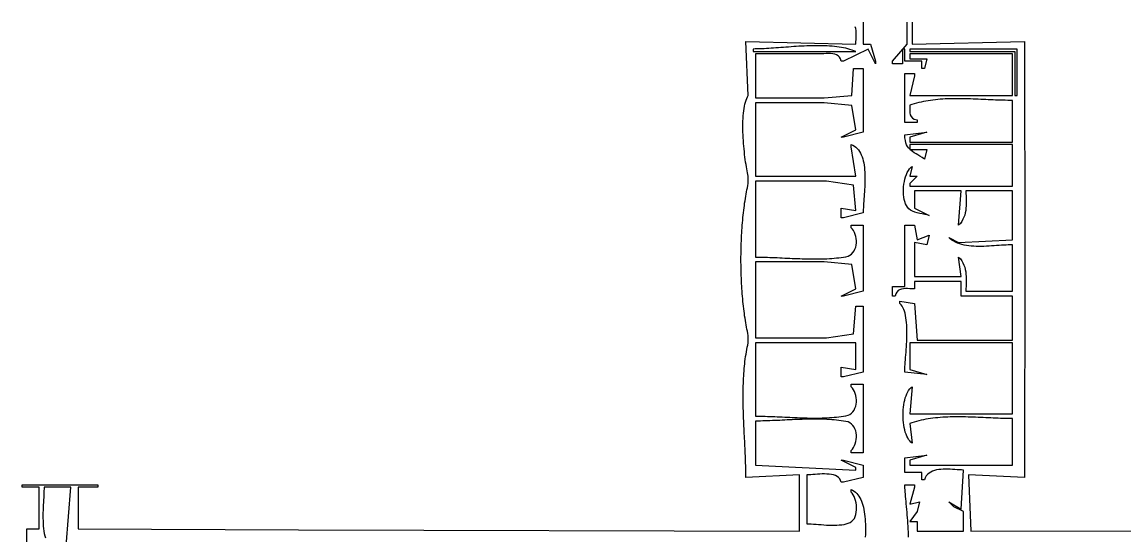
# Model space of a CAD drawing. Header units: metres. Extents: x 159 to 1083, y 118 to 729.
# Drawn here: x 274 to 725, y 519.1 to 729 of the extents above; entities that cross this region are included whole.
import ezdxf

# ---------------------------------------------------------------- set-up
doc = ezdxf.new("R2010")
doc.units = ezdxf.units.M

msp = doc.modelspace()

# ---------------------------------------------------------------- linework, layer by layer
for p, q in [((614.9221, 726.3373), (614.6519, 727.0748)), ((615.0813, 725.5276), (614.9221, 726.3373)), ((618, 729), (618, 720)), ((636, 720), (636, 729)), ((638, 729), (638, 720)), ((615.0215, 720.9253), (615.0706, 721.8691)), ((615.0706, 721.8691), (615.1242, 722.8164)), ((615.1527, 724.6608), (615.0813, 725.5276)), ((615.1242, 722.8164), (615.1593, 723.752)), ((615.1593, 723.752), (615.1527, 724.6608)), ((571, 699), (570, 721)), ((570, 721), (615, 720)), ((573.8455, 718.0057), (573, 718)), ((573, 718), (573, 717)), ((574.7129, 718.0222), (573.8455, 718.0057)), ((575.6011, 718.0487), (574.7129, 718.0222)), ((576.5089, 718.0842), (575.6011, 718.0487)), ((577.4351, 718.1278), (576.5089, 718.0842)), ((578.3787, 718.1787), (577.4351, 718.1278)), ((579.3384, 718.236), (578.3787, 718.1787)), ((580.3131, 718.2987), (579.3384, 718.236)), ((581.3017, 718.366), (580.3131, 718.2987)), ((582.3031, 718.437), (581.3017, 718.366)), ((583.316, 718.5107), (582.3031, 718.437)), ((584.3394, 718.5864), (583.316, 718.5107)), ((585.3721, 718.6631), (584.3394, 718.5864)), ((586.4129, 718.7398), (585.3721, 718.6631)), ((587.4607, 718.8158), (586.4129, 718.7398)), ((588.5145, 718.8901), (587.4607, 718.8158)), ((589.5729, 718.9619), (588.5145, 718.8901)), ((590.6349, 719.0301), (589.5729, 718.9619)), ((591.6993, 719.0941), (590.6349, 719.0301)), ((592.765, 719.1527), (591.6993, 719.0941)), ((593.8309, 719.2053), (592.765, 719.1527)), ((594.8958, 719.2508), (593.8309, 719.2053)), ((595.9585, 719.2883), (594.8958, 719.2508)), ((597.0179, 719.3171), (595.9585, 719.2883)), ((598.0729, 719.3361), (597.0179, 719.3171)), ((599.1224, 719.3446), (598.0729, 719.3361)), ((600.1651, 719.3415), (599.1224, 719.3446)), ((601.1999, 719.326), (600.1651, 719.3415)), ((602.2257, 719.2973), (601.1999, 719.326)), ((603.2414, 719.2544), (602.2257, 719.2973)), ((604.2457, 719.1964), (603.2414, 719.2544)), ((605.2376, 719.1224), (604.2457, 719.1964)), ((606.216, 719.0316), (605.2376, 719.1224)), ((607.1795, 718.9231), (606.216, 719.0316)), ((608.1273, 718.7958), (607.1795, 718.9231)), ((609.0579, 718.6491), (608.1273, 718.7958)), ((609.9705, 718.4819), (609.0579, 718.6491)), ((610.8637, 718.2935), (609.9705, 718.4819)), ((620, 718), (610, 713)), ((611.7364, 718.0828), (610.8637, 718.2935)), ((612.5876, 717.8489), (611.7364, 718.0828)), ((613.416, 717.5911), (612.5876, 717.8489)), ((614.2205, 717.3084), (613.416, 717.5911)), ((615, 717), (614.2205, 717.3084)), ((615, 720), (615.0215, 720.9253)), ((618, 720), (621, 720)), ((623, 712), (620, 718)), ((621, 720), (623, 713)), ((630, 713), (636, 720)), ((635, 718), (634, 718)), ((634, 718), (634, 712)), ((635, 713), (635, 718)), ((637, 718), (637, 717)), ((681, 718), (637, 718)), ((638, 720), (684, 721)), ((681, 699), (681, 718)), ((684, 721), (684.0895, 632)), ((573, 717), (615, 717)), ((600, 716), (574, 716)), ((574, 716), (574, 698)), ((600.9274, 716.0215), (600, 716)), ((601.8726, 716.0708), (600.9274, 716.0215)), ((602.8206, 716.1248), (601.8726, 716.0708)), ((603.7564, 716.1602), (602.8206, 716.1248)), ((604.6649, 716.1539), (603.7564, 716.1602)), ((605.5311, 716.0828), (604.6649, 716.1539)), ((606.34, 715.9238), (605.5311, 716.0828)), ((607.0767, 715.6537), (606.34, 715.9238)), ((607.726, 715.2494), (607.0767, 715.6537)), ((608.273, 714.6878), (607.726, 715.2494)), ((608.7026, 713.9457), (608.273, 714.6878)), ((609, 713), (608.7026, 713.9457)), ((610, 713), (609, 713)), ((623, 713), (623, 712)), ((630, 712), (630, 713)), ((642, 713), (635, 713)), ((637, 717), (680, 717)), ((679, 716), (637, 716)), ((637, 716), (637, 714)), ((637, 714), (644, 714)), ((642, 710), (642, 713)), ((644, 714), (643, 710)), ((679, 699), (679, 716)), ((680, 717), (680, 699)), ((613.3966, 699.0278), (614, 710)), ((614, 710), (618, 710)), ((618, 710), (618, 684)), ((634, 712), (630, 712)), ((643, 710), (642, 710)), ((635, 688), (635, 708)), ((635, 708), (639, 708)), ((639, 707), (637, 699)), ((639, 708), (639, 707)), ((569.2654, 693.6977), (569.429, 694.6119)), ((569.429, 694.6119), (569.6189, 695.4803)), ((569.6189, 695.4803), (569.8362, 696.2991)), ((569.8362, 696.2991), (570.0819, 697.0644)), ((570.0819, 697.0644), (570.3571, 697.7722)), ((570.3571, 697.7722), (570.6627, 698.4187)), ((570.6627, 698.4187), (571, 699)), ((574, 698), (602, 698)), ((602, 696), (574, 696)), ((574, 696), (574, 666)), ((602, 698), (613.3966, 699.0278)), ((613.3966, 694.9722), (602, 696)), ((615, 685), (613.3966, 694.9722)), ((637, 695), (636.9932, 693.855)), ((637, 699), (679, 699)), ((637.9059, 695.3097), (637, 695)), ((638.8233, 695.5964), (637.9059, 695.3097)), ((639.7515, 695.8608), (638.8233, 695.5964)), ((640.69, 696.1037), (639.7515, 695.8608)), ((641.6383, 696.3258), (640.69, 696.1037)), ((642.596, 696.528), (641.6383, 696.3258)), ((643.5624, 696.711), (642.596, 696.528)), ((644.5372, 696.8755), (643.5624, 696.711)), ((645.5198, 697.0224), (644.5372, 696.8755)), ((646.5097, 697.1524), (645.5198, 697.0224)), ((647.5063, 697.2663), (646.5097, 697.1524)), ((648.5092, 697.3649), (647.5063, 697.2663)), ((649.5179, 697.4488), (648.5092, 697.3649)), ((650.5319, 697.519), (649.5179, 697.4488)), ((651.5506, 697.5761), (650.5319, 697.519)), ((652.5736, 697.6209), (651.5506, 697.5761)), ((653.6003, 697.6542), (652.5736, 697.6209)), ((654.6302, 697.6768), (653.6003, 697.6542)), ((655.6629, 697.6894), (654.6302, 697.6768)), ((656.6978, 697.6929), (655.6629, 697.6894)), ((657.7344, 697.6879), (656.6978, 697.6929)), ((658.7722, 697.6752), (657.7344, 697.6879)), ((659.8107, 697.6557), (658.7722, 697.6752)), ((660.8494, 697.63), (659.8107, 697.6557)), ((661.8877, 697.599), (660.8494, 697.63)), ((662.9253, 697.5635), (661.8877, 697.599)), ((663.9615, 697.5241), (662.9253, 697.5635)), ((664.9959, 697.4817), (663.9615, 697.5241)), ((666.0279, 697.437), (664.9959, 697.4817)), ((667.0571, 697.3908), (666.0279, 697.437)), ((668.0829, 697.3439), (667.0571, 697.3908)), ((669.1048, 697.297), (668.0829, 697.3439)), ((670.1224, 697.251), (669.1048, 697.297)), ((671.1351, 697.2065), (670.1224, 697.251)), ((672.1424, 697.1644), (671.1351, 697.2065)), ((673.1438, 697.1254), (672.1424, 697.1644)), ((674.1388, 697.0903), (673.1438, 697.1254)), ((675.1269, 697.0598), (674.1388, 697.0903)), ((676.1075, 697.0348), (675.1269, 697.0598)), ((677.0803, 697.0159), (676.1075, 697.0348)), ((678.0446, 697.0041), (677.0803, 697.0159)), ((679, 697), (678.0446, 697.0041)), ((679, 680), (679, 697)), ((680, 699), (681, 699)), ((568.8536, 689.662), (568.9223, 690.72)), ((568.9223, 690.72), (569.0131, 691.7479)), ((569.0131, 691.7479), (569.1271, 692.7418)), ((569.1271, 692.7418), (569.2654, 693.6977)), ((636.9932, 693.855), (636.9959, 692.8175)), ((636.9959, 692.8175), (637.0579, 691.8901)), ((637.0579, 691.8901), (637.229, 691.0756)), ((637.229, 691.0756), (637.5589, 690.3766)), ((637.5589, 690.3766), (638.0975, 689.7959)), ((568.7703, 686.3465), (568.7787, 687.4713)), ((568.78, 685.2071), (568.7703, 686.3465)), ((568.7787, 687.4713), (568.8061, 688.5778)), ((568.8061, 688.5778), (568.8536, 689.662)), ((640, 688), (635, 688)), ((638.0975, 689.7959), (638.8946, 689.3361)), ((638.8946, 689.3361), (640, 689)), ((640, 689), (640, 688)), ((568.8066, 684.0571), (568.78, 685.2071)), ((568.8491, 682.9005), (568.8066, 684.0571)), ((568.9065, 681.7411), (568.8491, 682.9005)), ((568.9778, 680.5829), (568.9065, 681.7411)), ((609, 682), (615, 685)), ((610, 682), (609, 682)), ((618, 684), (610, 682)), ((635, 683), (644, 684)), ((635.081, 681.7545), (635, 683)), ((635.2362, 680.6695), (635.081, 681.7545)), ((644, 684), (637, 682)), ((637, 682), (637, 680)), ((569.0618, 679.4296), (568.9778, 680.5829)), ((569.1577, 678.2854), (569.0618, 679.4296)), ((569.2642, 677.1539), (569.1577, 678.2854)), ((569.3804, 676.0392), (569.2642, 677.1539)), ((613, 678), (613, 679)), ((613, 679), (613.7207, 678.6876)), ((615, 666), (613, 678)), ((613.7207, 678.6876), (614.3813, 678.3057)), ((614.3813, 678.3057), (614.9842, 677.8578)), ((614.9842, 677.8578), (615.5318, 677.3475)), ((615.5318, 677.3475), (616.0264, 676.7785)), ((616.0264, 676.7785), (616.4704, 676.1544)), ((635.4631, 679.727), (635.2362, 680.6695)), ((635.7598, 678.9092), (635.4631, 679.727)), ((636.1239, 678.1979), (635.7598, 678.9092)), ((636.5534, 677.5754), (636.1239, 678.1979)), ((637.046, 677.0235), (636.5534, 677.5754)), ((637, 680), (679, 680)), ((679, 679), (637, 679)), ((637, 679), (637, 677)), ((637, 677), (644, 677)), ((637.5996, 676.5245), (637.046, 677.0235)), ((644, 677), (643, 673)), ((679, 662), (679, 679)), ((569.5053, 674.9452), (569.3804, 676.0392)), ((569.6378, 673.8757), (569.5053, 674.9452)), ((569.7768, 672.8347), (569.6378, 673.8757)), ((569.9213, 671.8261), (569.7768, 672.8347)), ((616.4704, 676.1544), (616.8662, 675.4787)), ((616.8662, 675.4787), (617.2161, 674.7552)), ((617.2161, 674.7552), (617.5225, 673.9875)), ((617.5225, 673.9875), (617.7879, 673.1791)), ((617.7879, 673.1791), (618.0145, 672.3337)), ((618.0145, 672.3337), (618.2048, 671.4548)), ((638.212, 676.0602), (637.5996, 676.5245)), ((638.8811, 675.6128), (638.212, 676.0602)), ((639.6046, 675.1642), (638.8811, 675.6128)), ((640.3804, 674.6966), (639.6046, 675.1642)), ((641.2064, 674.192), (640.3804, 674.6966)), ((642.0803, 673.6325), (641.2064, 674.192)), ((643, 673), (642.0803, 673.6325)), ((570.0703, 670.8537), (569.9213, 671.8261)), ((570.2227, 669.9216), (570.0703, 670.8537)), ((570.3776, 669.0334), (570.2227, 669.9216)), ((570.5337, 668.1933), (570.3776, 669.0334)), ((570.6902, 667.4051), (570.5337, 668.1933)), ((618.2048, 671.4548), (618.3611, 670.5463)), ((618.3611, 670.5463), (618.4858, 669.6115)), ((618.4858, 669.6115), (618.5813, 668.6542)), ((618.5813, 668.6542), (618.6499, 667.6781)), ((618.6499, 667.6781), (618.6941, 666.6866)), ((635.6507, 666.7347), (636.0284, 667.5761)), ((636.0284, 667.5761), (636.4536, 668.3357)), ((636.4536, 668.3357), (636.9248, 669.0011)), ((636.9248, 669.0011), (637.4407, 669.56)), ((638, 670), (637, 666)), ((637.4407, 669.56), (638, 670)), ((570.846, 666.6727), (570.6902, 667.4051)), ((571, 666), (570.846, 666.6727)), ((571, 663), (571, 666)), ((574, 666), (615, 666)), ((603, 664), (574, 664)), ((574, 664), (574, 633)), ((613.9722, 662.3966), (603, 664)), ((618.7034, 663.6566), (618.6734, 662.6402)), ((618.6941, 666.6866), (618.7161, 665.6834)), ((618.7184, 664.6722), (618.7034, 663.6566)), ((618.7161, 665.6834), (618.7184, 664.6722)), ((634.6411, 662.8), (634.8156, 663.8443)), ((634.8156, 663.8443), (635.0429, 664.8564)), ((635.0429, 664.8564), (635.3217, 665.824)), ((635.3217, 665.824), (635.6507, 666.7347)), ((637, 666), (640, 666)), ((640, 666), (637, 663)), ((569.9521, 657.8208), (570.1111, 658.7241)), ((570.1111, 658.7241), (570.2764, 659.6121)), ((570.2764, 659.6121), (570.4479, 660.4843)), ((570.4479, 660.4843), (570.6257, 661.34)), ((570.6257, 661.34), (570.8097, 662.1788)), ((570.8097, 662.1788), (571, 663)), ((615, 652), (613.9722, 662.3966)), ((618.4509, 658.6387), (618.3816, 657.6725)), ((618.5171, 659.6222), (618.4509, 658.6387)), ((618.5779, 660.6193), (618.5171, 659.6222)), ((618.6307, 661.6265), (618.5779, 660.6193)), ((618.6734, 662.6402), (618.6307, 661.6265)), ((634.4488, 659.5987), (634.4564, 660.6648)), ((634.4995, 658.55), (634.4488, 659.5987)), ((634.4564, 660.6648), (634.5209, 661.7361)), ((634.61, 657.5313), (634.4995, 658.55)), ((634.5209, 661.7361), (634.6411, 662.8)), ((637, 663), (637, 662)), ((637, 662), (679, 662)), ((658, 660), (639, 660)), ((639, 660), (639, 653)), ((657, 646), (658, 660)), ((679, 660), (660, 660)), ((660, 660), (660.01, 658.9765)), ((660.01, 658.9765), (660.0334, 657.9563)), ((679, 640), (679, 660)), ((569.2504, 653.0964), (569.3782, 654.0671)), ((569.3782, 654.0671), (569.5123, 655.0255)), ((569.5123, 655.0255), (569.6527, 655.9709)), ((569.6527, 655.9709), (569.7992, 656.9029)), ((569.7992, 656.9029), (569.9521, 657.8208)), ((618.1207, 654.0531), (618.0714, 653.2276)), ((618.1787, 654.9139), (618.1207, 654.0531)), ((618.2431, 655.8065), (618.1787, 654.9139)), ((618.3115, 656.7272), (618.2431, 655.8065)), ((618.3816, 657.6725), (618.3115, 656.7272)), ((634.7815, 656.5549), (634.61, 657.5313)), ((635.0155, 655.6333), (634.7815, 656.5549)), ((635.3133, 654.7788), (635.0155, 655.6333)), ((635.6763, 654.0039), (635.3133, 654.7788)), ((636.1058, 653.3209), (635.6763, 654.0039)), ((660.0334, 657.9563), (660.0602, 656.9416)), ((660.0602, 656.9416), (660.0804, 655.9347)), ((660.0839, 654.9377), (660.0607, 653.9529)), ((660.0804, 655.9347), (660.0839, 654.9377)), ((568.8013, 649.1023), (568.9042, 650.1163)), ((568.9042, 650.1163), (569.0133, 651.1205)), ((569.0133, 651.1205), (569.1287, 652.114)), ((569.1287, 652.114), (569.2504, 653.0964)), ((609, 649), (609, 653)), ((609, 653), (615, 652)), ((618, 651), (610, 649)), ((618.0087, 651.6975), (618, 651)), ((618.0333, 652.4412), (618.0087, 651.6975)), ((618.0714, 653.2276), (618.0333, 652.4412)), ((636.6033, 652.7423), (636.1058, 653.3209)), ((637.3312, 652.1591), (636.6034, 652.7423)), ((638.1707, 651.6977), (637.3312, 652.1591)), ((639.0959, 651.3359), (638.1707, 651.6977)), ((639, 653), (645, 650)), ((640.0809, 651.0511), (639.0959, 651.3359)), ((641.1001, 650.821), (640.0809, 651.0511)), ((642.1274, 650.6233), (641.1001, 650.821)), ((643.137, 650.4354), (642.1274, 650.6233)), ((644.1032, 650.2351), (643.137, 650.4354)), ((645, 650), (644.1032, 650.2351)), ((659.5011, 650.179), (659.1944, 649.288)), ((659.7311, 651.0932), (659.5011, 650.179)), ((659.8943, 652.0284), (659.7311, 651.0932)), ((660.0009, 652.9824), (659.8943, 652.0284)), ((660.0607, 653.9529), (660.0009, 652.9824)), ((568.452, 644.958), (568.5299, 646.0061)), ((568.5299, 646.0061), (568.6141, 647.0466)), ((568.6141, 647.0466), (568.7046, 648.0788)), ((568.7046, 648.0788), (568.8013, 649.1023)), ((610, 649), (609, 649)), ((613, 645), (613, 646)), ((613, 646), (618, 646)), ((613.5486, 644.4373), (613, 645)), ((618, 646), (618, 619)), ((635, 621), (635, 646)), ((635, 646), (639, 646)), ((639, 646), (640, 640)), ((657.7137, 646.7762), (657, 646)), ((658.3107, 647.5844), (657.7137, 646.7762)), ((658.8009, 648.4224), (658.3107, 647.5844)), ((659.1944, 649.288), (658.8009, 648.4224)), ((568.1557, 639.6238), (568.2025, 640.7012)), ((568.2025, 640.7012), (568.2555, 641.7739)), ((568.2555, 641.7739), (568.3147, 642.8413)), ((568.3147, 642.8413), (568.3802, 643.9029)), ((568.3802, 643.9029), (568.452, 644.958)), ((614.0225, 643.7824), (613.5486, 644.4373)), ((614.4201, 643.0503), (614.0225, 643.7824)), ((614.7394, 642.2561), (614.4201, 643.0503)), ((614.9787, 641.4149), (614.7394, 642.2561)), ((615.136, 640.5418), (614.9787, 641.4149)), ((615.2096, 639.6518), (615.136, 640.5418)), ((640, 640), (645, 642)), ((645, 642), (644, 638)), ((653.6183, 640.4185), (653, 641)), ((653, 641), (657, 639)), ((568.0309, 635.279), (568.0528, 636.3693)), ((568.0528, 636.3693), (568.0808, 637.4573)), ((568.0808, 637.4573), (568.1151, 638.5423)), ((568.1151, 638.5423), (568.1557, 639.6238)), ((614.2584, 635.4782), (614.6306, 636.2259)), ((614.6306, 636.2259), (614.9101, 637.0321)), ((614.9101, 637.0321), (615.0985, 637.8819)), ((615.0985, 637.8819), (615.1977, 638.7602)), ((615.1977, 638.7602), (615.2096, 639.6518)), ((644, 638), (639, 639)), ((639, 639), (639, 625)), ((654.2902, 639.8987), (653.6183, 640.4185)), ((655.0122, 639.4374), (654.2902, 639.8987)), ((655.7808, 639.0316), (655.0122, 639.4374)), ((656.5923, 638.6783), (655.7808, 639.0316)), ((657.4434, 638.3743), (656.5923, 638.6783)), ((657, 639), (679, 640)), ((658.3303, 638.1166), (657.4434, 638.3743)), ((659.2497, 637.9023), (658.3303, 638.1166)), ((660.1979, 637.7281), (659.2497, 637.9023)), ((661.1715, 637.5911), (660.1979, 637.7281)), ((662.1669, 637.4882), (661.1715, 637.5911)), ((663.1805, 637.4164), (662.1669, 637.4882)), ((664.2089, 637.3725), (663.1805, 637.4164)), ((665.2485, 637.3537), (664.2089, 637.3725)), ((666.2957, 637.3567), (665.2485, 637.3537)), ((667.3471, 637.3786), (666.2957, 637.3567)), ((668.3991, 637.4163), (667.3471, 637.3786)), ((669.4481, 637.4667), (668.3991, 637.4163)), ((670.4907, 637.5268), (669.4481, 637.4667)), ((671.5233, 637.5935), (670.4907, 637.5268)), ((672.5423, 637.6638), (671.5233, 637.5935)), ((673.5443, 637.7347), (672.5423, 637.6638)), ((674.5257, 637.803), (673.5443, 637.7347)), ((675.4829, 637.8658), (674.5257, 637.803)), ((676.4125, 637.9199), (675.4829, 637.8658)), ((677.3109, 637.9623), (676.4125, 637.9199)), ((678.1746, 637.99), (677.3109, 637.9623)), ((679, 638), (678.1746, 637.99)), ((679, 619), (679, 638)), ((568.0029, 631.9999), (568.006, 633.0937)), ((568.006, 630.9061), (568.0029, 631.9999)), ((568.006, 633.0937), (568.0153, 634.187)), ((568.0153, 634.187), (568.0309, 635.279)), ((574, 633), (574.9616, 632.996)), ((574.9616, 632.996), (575.9302, 632.9848)), ((575.9302, 632.9848), (576.9053, 632.9668)), ((576.9053, 632.9668), (577.8864, 632.9428)), ((577.8864, 632.9428), (578.8732, 632.9134)), ((578.8732, 632.9134), (579.8652, 632.8793)), ((579.8652, 632.8793), (580.862, 632.8412)), ((580.862, 632.8412), (581.8632, 632.7997)), ((581.8632, 632.7997), (582.8684, 632.7556)), ((582.8684, 632.7556), (583.8772, 632.7094)), ((583.8772, 632.7094), (584.8891, 632.6619)), ((584.8891, 632.6619), (585.9038, 632.6138)), ((585.9038, 632.6138), (586.9207, 632.5656)), ((586.9207, 632.5656), (587.9396, 632.518)), ((587.9396, 632.518), (588.96, 632.4718)), ((588.96, 632.4718), (589.9814, 632.4277)), ((589.9814, 632.4277), (591.0035, 632.3861)), ((591.0035, 632.3861), (592.0258, 632.348)), ((592.0258, 632.348), (593.0479, 632.3138)), ((593.0479, 632.3138), (594.0695, 632.2843)), ((594.0695, 632.2843), (595.09, 632.2602)), ((595.09, 632.2602), (596.1091, 632.2421)), ((596.1091, 632.2421), (597.1263, 632.2306)), ((597.1263, 632.2306), (598.1413, 632.2266)), ((598.1413, 632.2266), (599.1537, 632.2305)), ((599.1537, 632.2305), (600.1629, 632.2432)), ((600.1629, 632.2432), (601.1686, 632.2652)), ((601.1686, 632.2652), (602.1704, 632.2973)), ((602.1704, 632.2973), (603.1679, 632.3401)), ((603.1679, 632.3401), (604.1605, 632.3942)), ((604.1605, 632.3942), (605.1481, 632.4604)), ((605.1481, 632.4604), (606.13, 632.5393)), ((606.13, 632.5393), (607.1059, 632.6316)), ((607.1059, 632.6316), (608.0754, 632.738)), ((608.0754, 632.738), (609.0381, 632.859)), ((609.0381, 632.859), (609.9935, 632.9955)), ((609.9935, 632.9955), (610.9413, 633.1481)), ((610.9413, 633.1481), (611.8049, 633.3761)), ((611.8049, 633.3761), (612.5666, 633.7382)), ((612.5666, 633.7382), (613.2282, 634.2193)), ((613.2282, 634.2193), (613.7915, 634.8044)), ((613.7915, 634.8044), (614.2584, 635.4782)), ((658, 625), (657, 633)), ((657, 633), (657.7137, 632.2237)), ((657.7137, 632.2237), (658.3107, 631.4155)), ((684.0895, 632), (684, 543)), ((568.0153, 629.8129), (568.006, 630.9061)), ((568.0309, 628.7208), (568.0153, 629.8129)), ((568.0528, 627.6305), (568.0309, 628.7208)), ((568.0808, 626.5426), (568.0528, 627.6305)), ((602, 631), (574, 631)), ((574, 631), (574, 600)), ((613.3966, 629.9722), (602, 631)), ((615, 620), (613.3966, 629.9722)), ((658.3107, 631.4155), (658.8009, 630.5775)), ((658.8009, 630.5775), (659.1944, 629.7118)), ((659.1944, 629.7118), (659.5011, 628.8208)), ((659.5011, 628.8208), (659.7311, 627.9066)), ((659.7311, 627.9066), (659.8943, 626.9714)), ((659.8943, 626.9714), (660.0009, 626.0175)), ((568.1151, 625.4575), (568.0808, 626.5426)), ((568.1557, 624.376), (568.1151, 625.4575)), ((568.2025, 623.2986), (568.1557, 624.376)), ((568.2555, 622.2259), (568.2025, 623.2986)), ((639, 625), (658, 625)), ((658, 623), (639, 623)), ((639, 623), (639, 620)), ((658, 617), (658, 623)), ((660.0009, 626.0175), (660.0607, 625.047)), ((660.0804, 623.0652), (660.0602, 622.0582)), ((660.0607, 625.047), (660.0839, 624.0622)), ((660.0839, 624.0622), (660.0804, 623.0652)), ((568.3147, 621.1585), (568.2555, 622.2259)), ((568.3802, 620.0969), (568.3147, 621.1585)), ((568.452, 619.0418), (568.3802, 620.0969)), ((568.5299, 617.9937), (568.452, 619.0418)), ((568.6141, 616.9533), (568.5299, 617.9937)), ((609, 617), (615, 620)), ((618, 619), (610, 617)), ((630, 617), (630, 621)), ((630, 621), (635, 621)), ((631.2997, 617.9685), (631, 617)), ((631.7243, 618.7172), (631.2997, 617.9685)), ((632.2605, 619.2731), (631.7243, 618.7172)), ((632.8954, 619.6629), (632.2605, 619.2731)), ((633.6157, 619.9135), (632.8954, 619.6629)), ((634.4085, 620.0519), (633.6157, 619.9135)), ((635.2606, 620.1049), (634.4085, 620.0519)), ((636.1588, 620.0993), (635.2606, 620.1049)), ((637.0902, 620.062), (636.1588, 620.0993)), ((638.0416, 620.0199), (637.0902, 620.062)), ((639, 620), (638.0416, 620.0199)), ((660.01, 620.0234), (660, 619)), ((660, 619), (679, 619)), ((660.0334, 621.0436), (660.01, 620.0234)), ((660.0602, 622.0582), (660.0334, 621.0436)), ((568.7046, 615.921), (568.6141, 616.9533)), ((568.8013, 614.8976), (568.7046, 615.921)), ((568.9042, 613.8835), (568.8013, 614.8976)), ((569.0133, 612.8794), (568.9042, 613.8835)), ((610, 617), (609, 617)), ((631, 617), (630, 617)), ((633, 614), (633, 615)), ((633, 615), (639, 614)), ((633.4713, 613.5233), (633, 614)), ((633.8921, 612.9664), (633.4713, 613.5233)), ((639, 614), (640, 599)), ((679, 617), (658, 617)), ((679, 599), (679, 617)), ((569.1287, 611.8858), (569.0133, 612.8794)), ((569.2504, 610.9034), (569.1287, 611.8858)), ((569.3782, 609.9328), (569.2504, 610.9034)), ((569.5123, 608.9744), (569.3782, 609.9328)), ((569.6527, 608.0289), (569.5123, 608.9744)), ((613.9722, 601.6034), (615, 613)), ((615, 613), (618, 613)), ((618, 613), (618, 586)), ((634.2648, 612.3343), (633.8921, 612.9664)), ((634.5917, 611.6323), (634.2648, 612.3343)), ((634.8754, 610.8658), (634.5917, 611.6323)), ((635.1182, 610.0398), (634.8754, 610.8658)), ((635.3226, 609.1596), (635.1182, 610.0398)), ((635.4909, 608.2305), (635.3226, 609.1596)), ((569.7992, 607.0969), (569.6527, 608.0289)), ((569.9521, 606.179), (569.7992, 607.0969)), ((570.1111, 605.2758), (569.9521, 606.179)), ((570.2764, 604.3878), (570.1111, 605.2758)), ((570.4479, 603.5156), (570.2764, 604.3878)), ((635.6257, 607.2577), (635.4909, 608.2305)), ((635.7294, 606.2464), (635.6257, 607.2577)), ((635.8043, 605.2019), (635.7294, 606.2464)), ((635.853, 604.1293), (635.8043, 605.2019)), ((570.6257, 602.6599), (570.4479, 603.5156)), ((570.8097, 601.8211), (570.6257, 602.6599)), ((571, 601), (570.8097, 601.8211)), ((571, 598), (571, 601)), ((574, 600), (603, 600)), ((603, 600), (613.9722, 601.6034)), ((635.8332, 599.6638), (635.8654, 600.796)), ((635.8778, 603.034), (635.853, 604.1293)), ((635.8654, 600.796), (635.8811, 601.9212)), ((635.8811, 601.9212), (635.8778, 603.034)), ((570.3972, 595.1789), (570.5846, 596.1256)), ((570.5846, 596.1256), (570.7854, 597.066)), ((570.7854, 597.066), (571, 598)), ((615, 598), (574, 598)), ((574, 598), (574, 568)), ((615, 587), (615, 598)), ((635.5869, 595.1687), (635.6612, 596.2769)), ((635.6612, 596.2769), (635.7286, 597.399)), ((635.7286, 597.399), (635.7868, 598.5297)), ((635.7868, 598.5297), (635.8332, 599.6638)), ((679, 598), (637, 598)), ((637, 598), (637, 587)), ((640, 599), (679, 599)), ((679, 569), (679, 598)), ((569.6483, 590.3594), (569.7742, 591.334)), ((569.7742, 591.334), (569.9117, 592.3035)), ((569.9117, 592.3035), (570.0611, 593.2676)), ((570.0611, 593.2676), (570.2228, 594.2261)), ((570.2228, 594.2261), (570.3972, 595.1789)), ((635.1973, 590.0186), (635.2695, 590.9791)), ((635.2695, 590.9791), (635.347, 591.9795)), ((635.347, 591.9795), (635.4274, 593.0148)), ((635.4274, 593.0148), (635.5081, 594.0796)), ((635.5081, 594.0796), (635.5869, 595.1687)), ((569.1792, 585.4177), (569.2528, 586.4145)), ((569.2528, 586.4145), (569.3362, 587.4073)), ((569.3362, 587.4073), (569.4296, 588.3958)), ((569.4296, 588.3958), (569.5336, 589.38)), ((569.5336, 589.38), (569.6483, 590.3594)), ((609, 584), (609, 588)), ((609, 588), (615, 587)), ((635, 586), (635.0095, 586.6818)), ((635.0095, 586.6818), (635.0364, 587.4298)), ((635.0364, 587.4298), (635.0783, 588.2388)), ((635.0783, 588.2388), (635.1327, 589.1035)), ((635.1327, 589.1035), (635.1973, 590.0186)), ((637, 587), (644, 585)), ((568.9744, 581.3956), (569.0129, 582.406)), ((569.0129, 582.406), (569.0596, 583.4132)), ((569.0596, 583.4132), (569.1149, 584.4173)), ((569.1149, 584.4173), (569.1792, 585.4177)), ((610, 584), (609, 584)), ((618, 586), (610, 584)), ((644, 585), (635, 586)), ((568.8932, 576.306), (568.8959, 577.3282)), ((568.8959, 577.3282), (568.905, 578.3485)), ((568.905, 578.3485), (568.9209, 579.3667)), ((568.9209, 579.3667), (568.9439, 580.3824)), ((568.9439, 580.3824), (568.9744, 581.3956)), ((613, 580), (613, 581)), ((613, 581), (618, 581)), ((613.5486, 579.4373), (613, 580)), ((614.0226, 578.7823), (613.5486, 579.4373)), ((614.4201, 578.0502), (614.0226, 578.7823)), ((614.7395, 577.256), (614.4201, 578.0502)), ((618, 581), (618, 553)), ((635.8242, 577.1549), (636.1837, 577.8848)), ((636.1837, 577.8848), (636.581, 578.5416)), ((636.581, 578.5416), (637.0162, 579.118)), ((638, 580), (637, 569)), ((637.0162, 579.118), (637.4891, 579.6065)), ((637.4891, 579.6065), (638, 580)), ((568.8966, 575.2821), (568.8932, 576.306)), ((568.9056, 574.2568), (568.8966, 575.2821)), ((568.92, 573.2302), (568.9056, 574.2568)), ((568.9393, 572.2027), (568.92, 573.2302)), ((614.9787, 576.4148), (614.7395, 577.256)), ((614.9101, 572.0321), (615.0985, 572.8819)), ((615.1361, 575.5417), (614.9787, 576.4148)), ((615.0985, 572.8819), (615.1978, 573.7602)), ((615.2097, 574.6518), (615.1361, 575.5417)), ((615.1978, 573.7602), (615.2097, 574.6518)), ((634.5945, 572.6636), (634.7648, 573.6497)), ((634.7648, 573.6497), (634.9729, 574.5991)), ((634.9729, 574.5991), (635.2188, 575.5047)), ((635.2188, 575.5047), (635.5026, 576.359)), ((635.5026, 576.359), (635.8242, 577.1549)), ((568.9632, 571.1743), (568.9393, 572.2027)), ((568.9913, 570.1455), (568.9632, 571.1743)), ((569.0232, 569.1163), (568.9913, 570.1455)), ((569.0587, 568.0871), (569.0232, 569.1163)), ((610.9413, 568.1481), (611.8049, 568.3761)), ((611.8049, 568.3761), (612.5666, 568.7382)), ((612.5666, 568.7382), (613.2282, 569.2193)), ((613.2282, 569.2193), (613.7915, 569.8043)), ((613.7915, 569.8043), (614.2584, 570.4782)), ((614.2584, 570.4782), (614.6307, 571.2258)), ((614.6307, 571.2258), (614.9101, 572.0321)), ((634.2918, 568.5), (634.3107, 569.5592)), ((634.3107, 567.4407), (634.2918, 568.5)), ((634.3107, 569.5592), (634.3675, 570.611)), ((634.3675, 570.611), (634.4621, 571.6483)), ((634.4621, 571.6483), (634.5945, 572.6636)), ((637, 569), (679, 569)), ((569.0972, 567.058), (569.0587, 568.0871)), ((569.1385, 566.0292), (569.0972, 567.058)), ((569.1821, 565.0011), (569.1385, 566.0292)), ((569.2278, 563.9738), (569.1821, 565.0011)), ((569.2751, 562.9476), (569.2278, 563.9738)), ((574, 568), (574.9616, 567.996)), ((574.9616, 566.0039), (574, 566)), ((574, 566), (574, 548)), ((574.9616, 567.996), (575.9302, 567.9848)), ((575.9302, 566.0151), (574.9616, 566.0039)), ((575.9302, 567.9848), (576.9053, 567.9668)), ((576.9053, 566.0331), (575.9302, 566.0151)), ((576.9053, 567.9668), (577.8864, 567.9428)), ((577.8864, 566.0571), (576.9053, 566.0331)), ((577.8864, 567.9428), (578.8732, 567.9134)), ((578.8732, 566.0865), (577.8864, 566.0571)), ((578.8732, 567.9134), (579.8652, 567.8793)), ((579.8652, 566.1206), (578.8732, 566.0865)), ((579.8652, 567.8793), (580.862, 567.8412)), ((580.862, 566.1587), (579.8652, 566.1206)), ((580.862, 567.8412), (581.8632, 567.7997)), ((581.8632, 566.2002), (580.862, 566.1587)), ((581.8632, 567.7997), (582.8684, 567.7556)), ((582.8684, 566.2443), (581.8632, 566.2002)), ((582.8684, 567.7556), (583.8772, 567.7094)), ((583.8772, 566.2904), (582.8684, 566.2443)), ((583.8772, 567.7094), (584.8891, 567.6619)), ((584.8891, 566.3379), (583.8772, 566.2904)), ((584.8891, 567.6619), (585.9038, 567.6138)), ((585.9038, 566.3861), (584.8891, 566.3379)), ((585.9038, 567.6138), (586.9207, 567.5656)), ((586.9207, 566.4343), (585.9038, 566.3861)), ((586.9207, 567.5656), (587.9396, 567.518)), ((587.9396, 566.4818), (586.9207, 566.4343)), ((587.9396, 567.518), (588.96, 567.4718)), ((588.96, 566.528), (587.9396, 566.4818)), ((588.96, 567.4718), (589.9814, 567.4277)), ((589.9814, 566.5722), (588.96, 566.528)), ((589.9814, 567.4277), (591.0035, 567.3861)), ((591.0035, 566.6137), (589.9814, 566.5722)), ((591.0035, 567.3861), (592.0258, 567.348)), ((592.0258, 566.6519), (591.0035, 566.6137)), ((592.0258, 567.348), (593.0479, 567.3138)), ((593.0479, 566.6861), (592.0258, 566.6519)), ((593.0479, 567.3138), (594.0695, 567.2843)), ((594.0695, 566.7155), (593.0479, 566.6861)), ((594.0695, 567.2843), (595.09, 567.2602)), ((595.09, 566.7397), (594.0695, 566.7155)), ((595.09, 567.2602), (596.1091, 567.2421)), ((596.1091, 566.7578), (595.09, 566.7397)), ((596.1091, 567.2421), (597.1263, 567.2306)), ((597.1263, 566.7692), (596.1091, 566.7578)), ((597.1263, 567.2306), (598.1413, 567.2266)), ((598.1413, 566.7733), (597.1263, 566.7692)), ((598.1413, 567.2266), (599.1537, 567.2305)), ((599.1537, 566.7693), (598.1413, 566.7733)), ((599.1537, 567.2305), (600.1629, 567.2432)), ((600.1629, 566.7566), (599.1537, 566.7693)), ((600.1629, 567.2432), (601.1686, 567.2652)), ((601.1686, 566.7346), (600.1629, 566.7566)), ((601.1686, 567.2652), (602.1704, 567.2973)), ((602.1704, 566.7025), (601.1686, 566.7346)), ((602.1704, 567.2973), (603.1679, 567.3401)), ((603.1679, 566.6598), (602.1704, 566.7025)), ((603.1679, 567.3401), (604.1605, 567.3942)), ((604.1605, 566.6056), (603.1679, 566.6598)), ((604.1605, 567.3942), (605.1481, 567.4604)), ((605.1481, 566.5394), (604.1605, 566.6056)), ((605.1481, 567.4604), (606.13, 567.5393)), ((606.13, 566.4605), (605.1481, 566.5394)), ((606.13, 567.5393), (607.1059, 567.6316)), ((607.1059, 566.3682), (606.13, 566.4605)), ((607.1059, 567.6316), (608.0754, 567.738)), ((608.0754, 566.2618), (607.1059, 566.3682)), ((608.0754, 567.738), (609.0381, 567.859)), ((609.0381, 566.1408), (608.0754, 566.2618)), ((609.0381, 567.859), (609.9935, 567.9955)), ((609.9935, 566.0043), (609.0381, 566.1408)), ((609.9935, 567.9955), (610.9413, 568.1481)), ((610.9413, 565.8518), (609.9935, 566.0043)), ((611.8049, 565.6238), (610.9413, 565.8518)), ((612.5666, 565.2617), (611.8049, 565.6238)), ((613.2282, 564.7805), (612.5666, 565.2617)), ((613.7915, 564.1955), (613.2282, 564.7805)), ((614.2584, 563.5216), (613.7915, 564.1955)), ((634.3675, 566.3889), (634.3107, 567.4407)), ((634.4621, 565.3516), (634.3675, 566.3889)), ((634.5945, 564.3363), (634.4621, 565.3516)), ((634.7648, 563.3502), (634.5945, 564.3363)), ((637.9059, 565.3097), (637, 565)), ((637, 565), (638, 557)), ((638.8233, 565.5964), (637.9059, 565.3097)), ((639.7514, 565.8608), (638.8233, 565.5964)), ((640.69, 566.1037), (639.7514, 565.8608)), ((641.6383, 566.3258), (640.69, 566.1037)), ((642.596, 566.528), (641.6383, 566.3258)), ((643.5624, 566.711), (642.596, 566.528)), ((644.5372, 566.8755), (643.5624, 566.711)), ((645.5198, 567.0224), (644.5372, 566.8755)), ((646.5096, 567.1524), (645.5198, 567.0224)), ((647.5063, 567.2663), (646.5096, 567.1524)), ((648.5092, 567.3649), (647.5063, 567.2663)), ((649.5179, 567.4488), (648.5092, 567.3649)), ((650.5319, 567.519), (649.5179, 567.4488)), ((651.5506, 567.5761), (650.5319, 567.519)), ((652.5736, 567.6209), (651.5506, 567.5761)), ((653.6003, 567.6542), (652.5736, 567.6209)), ((654.6302, 567.6768), (653.6003, 567.6542)), ((655.6629, 567.6894), (654.6302, 567.6768)), ((656.6977, 567.6929), (655.6629, 567.6894)), ((657.7343, 567.6879), (656.6977, 567.6929)), ((658.7721, 567.6752), (657.7343, 567.6879)), ((659.8106, 567.6557), (658.7721, 567.6752)), ((660.8493, 567.63), (659.8106, 567.6557)), ((661.8877, 567.599), (660.8493, 567.63)), ((662.9252, 567.5635), (661.8877, 567.599)), ((663.9614, 567.5241), (662.9252, 567.5635)), ((664.9958, 567.4817), (663.9614, 567.5241)), ((666.0278, 567.437), (664.9958, 567.4817)), ((667.057, 567.3908), (666.0278, 567.437)), ((668.0828, 567.3439), (667.057, 567.3908)), ((669.1048, 567.297), (668.0828, 567.3439)), ((670.1224, 567.251), (669.1048, 567.297)), ((671.135, 567.2065), (670.1224, 567.251)), ((672.1423, 567.1644), (671.135, 567.2065)), ((673.1438, 567.1254), (672.1423, 567.1644)), ((674.1388, 567.0903), (673.1438, 567.1254)), ((675.1268, 567.0598), (674.1388, 567.0903)), ((676.1075, 567.0348), (675.1268, 567.0598)), ((677.0803, 567.0159), (676.1075, 567.0348)), ((678.0446, 567.0041), (677.0803, 567.0159)), ((679, 567), (678.0446, 567.0041)), ((679, 548), (679, 567)), ((569.3237, 561.9227), (569.2751, 562.9476)), ((569.3731, 560.8993), (569.3237, 561.9227)), ((569.4232, 559.8777), (569.3731, 560.8993)), ((569.4733, 558.858), (569.4232, 559.8777)), ((614.6307, 562.774), (614.2584, 563.5216)), ((614.9101, 561.9678), (614.6307, 562.774)), ((615.0985, 561.118), (614.9101, 561.9678)), ((615.1978, 560.2397), (615.0985, 561.118)), ((615.1361, 558.4581), (615.2097, 559.348)), ((615.2097, 559.348), (615.1978, 560.2397)), ((634.9729, 562.4008), (634.7648, 563.3502)), ((635.2188, 561.4952), (634.9729, 562.4008)), ((635.5026, 560.6409), (635.2188, 561.4952)), ((635.8242, 559.845), (635.5026, 560.6409)), ((636.1837, 559.1151), (635.8242, 559.845)), ((569.5233, 557.8406), (569.4733, 558.858)), ((569.5728, 556.8255), (569.5233, 557.8406)), ((569.6213, 555.8132), (569.5728, 556.8255)), ((569.6685, 554.8038), (569.6213, 555.8132)), ((569.714, 553.7975), (569.6685, 554.8038)), ((613.5486, 554.5626), (614.0226, 555.2175)), ((614.0226, 555.2175), (614.4201, 555.9496)), ((614.4201, 555.9496), (614.7395, 556.7438)), ((614.7395, 556.7438), (614.9787, 557.585)), ((614.9787, 557.585), (615.1361, 558.4581)), ((636.581, 558.4583), (636.1837, 559.1151)), ((637.0162, 557.8819), (636.581, 558.4583)), ((637.4891, 557.3934), (637.0162, 557.8819)), ((638, 557), (637.4891, 557.3934)), ((569.7575, 552.7945), (569.714, 553.7975)), ((569.7986, 551.7951), (569.7575, 552.7945)), ((569.837, 550.7996), (569.7986, 551.7951)), ((569.8722, 549.8081), (569.837, 550.7996)), ((613, 554), (613.5486, 554.5626)), ((613, 553), (613, 554)), ((618, 553), (613, 553)), ((635, 551), (644, 552)), ((635, 545), (635, 551)), ((644, 552), (637, 550)), ((569.9039, 548.8208), (569.8722, 549.8081)), ((569.9317, 547.8381), (569.9039, 548.8208)), ((569.9553, 546.8601), (569.9317, 547.8381)), ((569.9743, 545.887), (569.9553, 546.8601)), ((569.9883, 544.9192), (569.9743, 545.887)), ((574, 548), (615, 546)), ((615, 547), (609, 550)), ((609, 550), (610, 550)), ((610, 550), (618, 548)), ((615, 546), (615, 547)), ((618, 548), (618, 543)), ((637, 550), (637, 548)), ((637, 548), (679, 548)), ((647.1378, 545.7989), (646.343, 545.5201)), ((647.9801, 546.0099), (647.1378, 545.7989)), ((648.8622, 546.1606), (647.9801, 546.0099)), ((649.7764, 546.2586), (648.8622, 546.1606)), ((650.7151, 546.3114), (649.7764, 546.2586)), ((651.6706, 546.3266), (650.7151, 546.3114)), ((652.6352, 546.3117), (651.6706, 546.3266)), ((653.6013, 546.2743), (652.6352, 546.3117)), ((654.5613, 546.2219), (653.6013, 546.2743)), ((655.5074, 546.1622), (654.5613, 546.2219)), ((656.4319, 546.1025), (655.5074, 546.1622)), ((657.3273, 546.0506), (656.4319, 546.1025)), ((658.1859, 546.0139), (657.3273, 546.0506)), ((658, 530), (659, 546)), ((659, 546), (658.1859, 546.0139)), ((569.997, 543.9567), (569.9883, 544.9192)), ((570, 543), (569.997, 543.9567)), ((592, 544), (570, 543)), ((592, 521), (592, 544)), ((595.7407, 544.0166), (595, 544)), ((595, 544), (595, 524)), ((596.5526, 544.0605), (595.7407, 544.0166)), ((597.4233, 544.1225), (596.5526, 544.0605)), ((598.3402, 544.1933), (597.4233, 544.1225)), ((599.2907, 544.264), (598.3402, 544.1933)), ((600.2623, 544.3253), (599.2907, 544.264)), ((601.2424, 544.3681), (600.2623, 544.3253)), ((602.2185, 544.3832), (601.2424, 544.3681)), ((603.1781, 544.3615), (602.2185, 544.3832)), ((604.1086, 544.2938), (603.1781, 544.3615)), ((604.9974, 544.171), (604.1086, 544.2938)), ((605.8321, 543.984), (604.9974, 544.171)), ((606.6001, 543.7235), (605.8321, 543.984)), ((607.2887, 543.3805), (606.6001, 543.7235)), ((607.8856, 542.9458), (607.2887, 543.3805)), ((608.3781, 542.4102), (607.8856, 542.9458)), ((608.7538, 541.7647), (608.3781, 542.4102)), ((609, 541), (608.7538, 541.7647)), ((618, 543), (610, 541)), ((642, 545), (635, 545)), ((642, 542), (642, 545)), ((643, 542), (642, 542)), ((643.3491, 542.8443), (643, 542)), ((643.7916, 543.5755), (643.3491, 542.8443)), ((644.32, 544.2012), (643.7916, 543.5755)), ((644.9264, 544.7288), (644.32, 544.2012)), ((645.6033, 545.1659), (644.9264, 544.7288)), ((646.343, 545.5201), (645.6033, 545.1659)), ((684, 543), (661, 544)), ((661, 544), (662, 521)), ((274, 539), (274, 540)), ((274, 540), (305, 540)), ((281, 539), (274, 539)), ((281, 522), (281, 539)), ((282.9681, 537.4566), (282.9327, 536.6033)), ((282.9915, 538.2572), (282.9681, 537.4566)), ((283, 539), (282.9915, 538.2572)), ((294, 539), (283, 539)), ((292, 515), (294, 539)), ((305, 539), (297, 539)), ((297, 539), (297, 522)), ((305, 540), (305, 539)), ((610, 541), (609, 541)), ((613, 537), (613, 538)), ((613, 538), (613.6546, 537.7151)), ((613.4747, 536.5004), (613, 537)), ((613.6546, 537.7151), (614.2616, 537.3618)), ((614.2616, 537.3618), (614.8228, 536.9432)), ((614.8228, 536.9432), (615.3396, 536.4624)), ((635.0103, 539.3542), (635, 540)), ((635, 540), (639, 540)), ((635.04, 538.64), (635.0103, 539.3542)), ((635.0868, 537.8622), (635.04, 538.64)), ((635.1487, 537.0255), (635.0868, 537.8622)), ((635.2236, 536.1349), (635.1487, 537.0255)), ((639, 539), (637, 532)), ((639, 540), (639, 539)), ((282.7286, 532.7688), (282.6765, 531.7312)), ((282.7832, 533.7802), (282.7286, 532.7688)), ((282.8374, 534.7598), (282.7832, 533.7802)), ((282.8882, 535.7026), (282.8374, 534.7598)), ((282.9327, 536.6033), (282.8882, 535.7026)), ((613.9036, 535.8808), (613.4747, 536.5004)), ((614.2824, 535.1591), (613.9036, 535.8808)), ((614.6068, 534.3531), (614.2824, 535.1591)), ((614.8724, 533.4806), (614.6068, 534.3531)), ((615.075, 532.5595), (614.8724, 533.4806)), ((615.2101, 531.6077), (615.075, 532.5595)), ((615.3396, 536.4624), (615.8138, 535.9225)), ((615.8138, 535.9225), (616.2468, 535.3266)), ((616.2468, 535.3266), (616.6404, 534.6779)), ((616.6404, 534.6779), (616.996, 533.9795)), ((616.996, 533.9795), (617.3154, 533.2344)), ((617.3154, 533.2344), (617.6002, 532.4459)), ((617.6002, 532.4459), (617.8518, 531.6169)), ((635.3093, 535.1953), (635.2236, 536.1349)), ((635.4038, 534.2113), (635.3093, 535.1953)), ((635.5049, 533.1881), (635.4038, 534.2113)), ((635.6104, 532.1302), (635.5049, 533.1881)), ((637, 532), (641, 533)), ((641, 533), (640, 529)), ((655, 531), (653, 533)), ((653, 533), (658, 530)), ((282.5636, 528.5126), (282.5501, 527.422)), ((282.591, 529.5978), (282.5636, 528.5126)), ((282.6296, 530.6724), (282.591, 529.5978)), ((282.6765, 531.7312), (282.6296, 530.6724)), ((614.724, 527.0122), (614.9905, 527.85)), ((614.9905, 527.85), (615.1681, 528.7463)), ((615.1681, 528.7463), (615.261, 529.6833)), ((615.2736, 530.643), (615.2101, 531.6077)), ((615.261, 529.6833), (615.2736, 530.643)), ((617.8518, 531.6169), (618.0721, 530.7506)), ((618.0721, 530.7506), (618.2624, 529.8502)), ((618.2624, 529.8502), (618.4246, 528.9187)), ((618.4246, 528.9187), (618.5601, 527.9593)), ((618.5601, 527.9593), (618.6706, 526.975)), ((635.7184, 531.0427), (635.6104, 532.1302)), ((635.8267, 529.9304), (635.7184, 531.0427)), ((635.9331, 528.7981), (635.8267, 529.9304)), ((636.0355, 527.6507), (635.9331, 528.7981)), ((640, 529), (637, 525)), ((659, 529), (655, 531)), ((659, 521), (659, 529)), ((282.5501, 527.422), (282.5536, 526.3314)), ((282.5536, 526.3314), (282.5768, 525.246)), ((282.5768, 525.246), (282.6228, 524.171)), ((282.6228, 524.171), (282.6944, 523.1118)), ((595, 524), (595.8519, 523.9861)), ((595.8519, 523.9861), (596.7582, 523.9481)), ((596.7582, 523.9481), (597.7117, 523.8916)), ((597.7117, 523.8916), (598.7049, 523.8221)), ((598.7049, 523.8221), (599.7306, 523.7452)), ((599.7306, 523.7452), (600.7814, 523.6665)), ((600.7814, 523.6665), (601.8499, 523.5915)), ((601.8499, 523.5915), (602.9289, 523.5258)), ((602.9289, 523.5258), (604.0111, 523.475)), ((604.0111, 523.475), (605.0891, 523.4445)), ((605.0891, 523.4445), (606.1555, 523.4401)), ((606.1555, 523.4401), (607.203, 523.4671)), ((607.203, 523.4671), (608.2244, 523.5313)), ((608.2244, 523.5313), (609.2123, 523.6381)), ((609.2123, 523.6381), (610.1593, 523.7932)), ((610.1593, 523.7932), (611.0582, 524.002)), ((611.0582, 524.002), (611.9015, 524.2702)), ((611.9015, 524.2702), (612.6821, 524.6034)), ((612.6821, 524.6033), (613.3476, 525.0285)), ((613.3476, 525.0285), (613.9068, 525.5836)), ((613.9068, 525.5836), (614.3642, 526.2508)), ((614.3642, 526.2508), (614.724, 527.0122)), ((618.6706, 526.975), (618.7578, 525.969)), ((618.7578, 525.969), (618.8231, 524.9444)), ((618.8231, 524.9444), (618.8682, 523.9044)), ((618.8682, 523.9044), (618.8947, 522.8519)), ((636.1319, 526.493), (636.0355, 527.6507)), ((636.2202, 525.3299), (636.1319, 526.493)), ((636.2981, 524.1662), (636.2202, 525.3299)), ((636.3636, 523.0069), (636.2981, 524.1662)), ((637, 525), (640, 525)), ((640, 525), (640, 521)), ((276, 498), (276, 522)), ((276, 522), (281, 522)), ((282.6944, 523.1118), (282.7945, 522.0735)), ((282.7945, 522.0735), (282.926, 521.0614)), ((282.926, 521.0614), (283.0918, 520.0807)), ((283.0918, 520.0807), (283.2947, 519.1369)), ((283.2947, 519.1369), (283.5378, 518.235)), ((297, 522), (387, 521.5448)), ((387, 521.5448), (592, 521)), ((618.8789, 519.6515), (618.8472, 518.5807)), ((618.8985, 520.7224), (618.8789, 519.6515)), ((618.8947, 522.8519), (618.9043, 521.7902)), ((618.9043, 521.7902), (618.8985, 520.7224)), ((636.4146, 521.8566), (636.3636, 523.0069)), ((636.449, 520.7204), (636.4146, 521.8566)), ((636.4646, 519.603), (636.449, 520.7204)), ((636.4594, 518.5093), (636.4646, 519.603)), ((640, 521), (659, 521)), ((662, 521), (1014, 522))]:
    msp.add_line(p, q)

doc.saveas('drawing.dxf')
